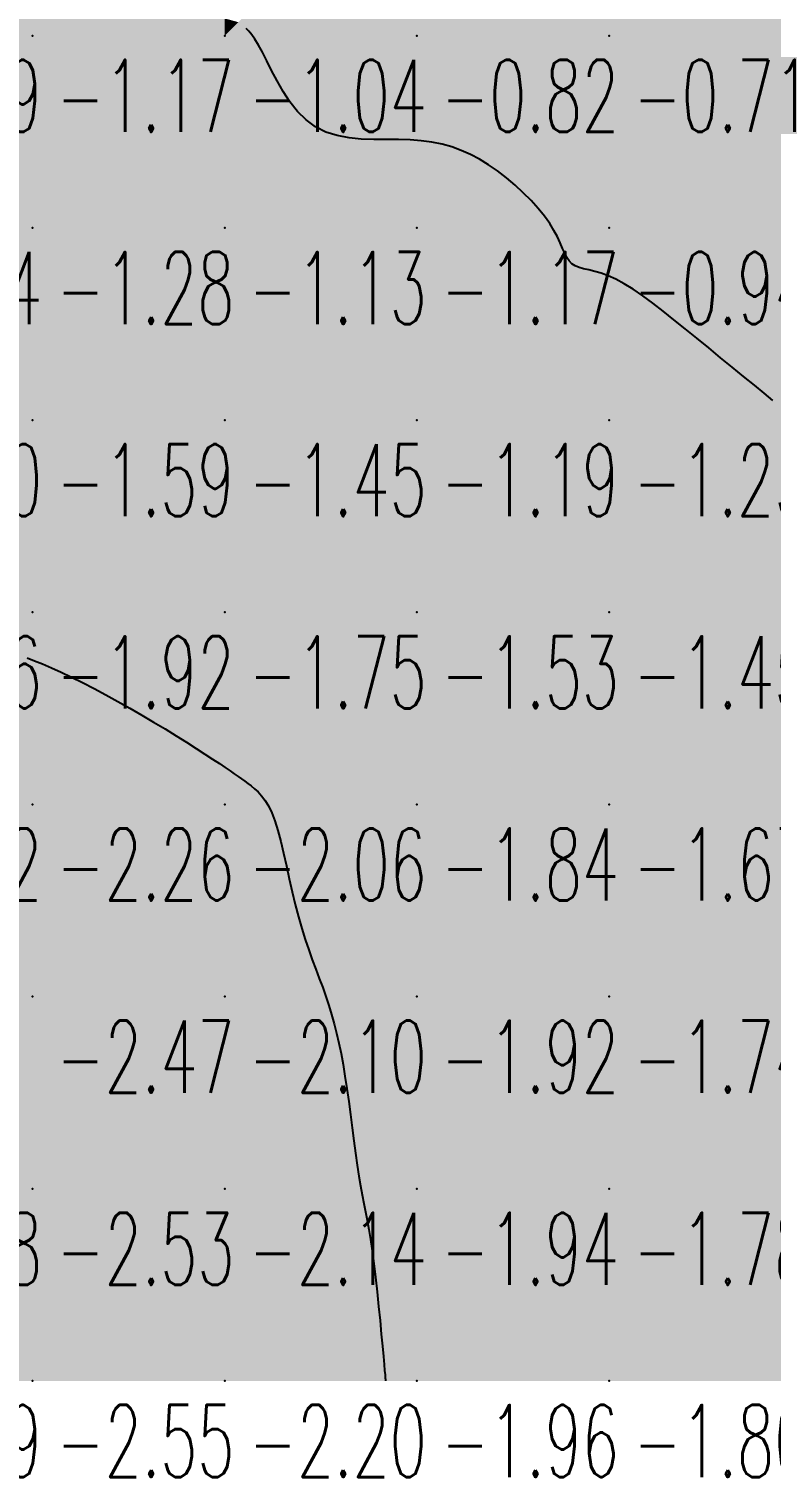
# Model space of a CAD drawing. Header units: millimetres. Extents: x 88261 to 90953, y 390274 to 392322.
# Drawn here: x 90550.1 to 90588.7, y 390432.2 to 390507.6 of the extents above; entities that cross this region are included whole.
import ezdxf
from ezdxf.enums import TextEntityAlignment as Align

# ---------------------------------------------------------------- set-up
doc = ezdxf.new("R2010")
doc.units = ezdxf.units.MM
doc.header["$LTSCALE"] = 25
for name, color, linetype in [('CN_03_00', 7, 'Continuous'), ('COTEAlt', 7, 'Continuous'), ('TN_COLORIAGE', 7, 'Continuous')]:
    doc.layers.add(name, color=color, linetype=linetype)
doc.styles.add('Simplex 1.0', font='Simplex.shx', dxfattribs={"width": 0.99, "height": 2.5})
doc.styles.get("Standard").update_dxf_attribs({"font": 'times.ttf'})

# ---------------------------------------------------------------- blocks, each defined once
blk = doc.blocks.new('COTE')
at = {"color": 0}
blk.add_point((0, 0), dxfattribs=at)
at = {"layer": 'COTEAlt'}
blk.add_attdef('ALT', text='', height=3.75, dxfattribs=at).set_placement((1.25, -1.25), align=Align.TOP_LEFT)

msp = doc.modelspace()

# ---------------------------------------------------------------- linework, layer by layer
at = {"layer": 'CN_03_00', "flags": 128}
for points, elevation in [([(90588.76, 390488.265), (90588.307, 390488.636), (90587.797, 390489.053), (90587.241, 390489.507), (90586.651, 390489.989), (90586.041, 390490.487), (90585.421, 390490.993), (90584.805, 390491.496), (90584.202, 390491.987), (90583.617, 390492.46), (90583.052, 390492.908), (90582.509, 390493.325), (90581.99, 390493.706), (90581.497, 390494.045), (90581.032, 390494.336), (90580.599, 390494.572), (90580.197, 390494.752), (90579.829, 390494.883), (90579.493, 390494.98), (90579.19, 390495.054), (90578.919, 390495.118), (90578.682, 390495.184), (90578.477, 390495.265), (90578.304, 390495.374), (90578.163, 390495.52), (90578.043, 390495.704), (90577.933, 390495.923), (90577.822, 390496.176), (90577.7, 390496.46), (90577.555, 390496.772), (90577.376, 390497.112), (90577.153, 390497.475), (90576.876, 390497.86), (90576.55, 390498.259), (90576.182, 390498.665), (90575.78, 390499.07), (90575.351, 390499.466), (90574.901, 390499.847), (90574.438, 390500.203), (90573.97, 390500.528), (90573.501, 390500.816), (90573.029, 390501.065), (90572.55, 390501.277), (90572.059, 390501.454), (90571.552, 390501.595), (90571.025, 390501.703), (90570.473, 390501.778), (90569.892, 390501.822), (90569.28, 390501.837), (90568.646, 390501.839), (90568, 390501.843), (90567.353, 390501.867), (90566.716, 390501.928), (90566.099, 390502.041), (90565.515, 390502.224), (90564.973, 390502.494), (90564.482, 390502.86), (90564.04, 390503.306), (90563.644, 390503.809), (90563.29, 390504.347), (90562.973, 390504.896), (90562.69, 390505.434), (90562.437, 390505.937), (90562.21, 390506.383), (90562.006, 390506.754), (90561.821, 390507.054), (90561.653, 390507.291), (90561.502, 390507.475), (90561.364, 390507.616)], -1), ([(90549.972, 390474.86), (90550.352, 390474.721), (90550.771, 390474.554), (90551.236, 390474.354), (90551.744, 390474.122), (90552.288, 390473.862), (90552.861, 390473.577), (90553.457, 390473.27), (90554.069, 390472.944), (90554.692, 390472.603), (90555.317, 390472.251), (90555.939, 390471.89), (90556.551, 390471.527), (90557.146, 390471.166), (90557.717, 390470.813), (90558.257, 390470.474), (90558.76, 390470.154), (90559.217, 390469.858), (90559.622, 390469.594), (90559.972, 390469.363), (90560.27, 390469.163), (90560.527, 390468.989), (90560.749, 390468.836), (90560.945, 390468.698), (90561.123, 390468.571), (90561.291, 390468.449), (90561.458, 390468.327), (90561.629, 390468.2), (90561.805, 390468.059), (90561.985, 390467.894), (90562.165, 390467.695), (90562.344, 390467.455), (90562.52, 390467.162), (90562.692, 390466.808), (90562.858, 390466.383), (90563.015, 390465.882), (90563.167, 390465.316), (90563.315, 390464.699), (90563.462, 390464.048), (90563.609, 390463.376), (90563.76, 390462.698), (90563.915, 390462.031), (90564.079, 390461.389), (90564.252, 390460.783), (90564.432, 390460.212), (90564.616, 390459.671), (90564.802, 390459.155), (90564.988, 390458.659), (90565.169, 390458.178), (90565.344, 390457.708), (90565.51, 390457.242), (90565.665, 390456.777), (90565.809, 390456.307), (90565.944, 390455.827), (90566.069, 390455.333), (90566.187, 390454.818), (90566.298, 390454.278), (90566.404, 390453.707), (90566.505, 390453.102), (90566.603, 390452.459), (90566.697, 390451.788), (90566.789, 390451.102), (90566.879, 390450.415), (90566.967, 390449.738), (90567.054, 390449.085), (90567.141, 390448.468), (90567.226, 390447.9), (90567.312, 390447.388), (90567.399, 390446.921), (90567.485, 390446.479), (90567.571, 390446.045), (90567.658, 390445.6), (90567.745, 390445.126), (90567.831, 390444.604), (90567.918, 390444.018), (90568.005, 390443.356), (90568.091, 390442.635), (90568.174, 390441.882), (90568.253, 390441.122), (90568.326, 390440.38), (90568.393, 390439.682), (90568.451, 390439.052), (90568.5, 390438.517), (90568.539, 390438.096), (90568.568, 390437.779), (90568.589, 390437.551), (90568.602, 390437.399), (90568.611, 390437.307), (90568.615, 390437.259), (90568.617, 390437.242), (90568.617, 390437.239)], -2)]:
    msp.add_lwpolyline(points, dxfattribs=dict(at, elevation=elevation))
at = {"layer": 'TN_COLORIAGE', "color": 91}
for points in [[(90561.976, 390507.239, -0.511), (90560.956, 390507.947, -0.511), (90570.249, 390507.239, -0.511), (90570.249, 390517.239, -0.511)], [(90570.249, 390507.239, -0.397), (90580.249, 390507.239, -0.397), (90580.249, 390517.239, -0.397)], [(90570.249, 390517.239, -0.397), (90570.249, 390507.239, -0.397), (90580.249, 390517.239, -0.397)], [(90580.249, 390507.239, -0.284), (90590.249, 390507.239, -0.284), (90590.249, 390517.239, -0.284)], [(90580.249, 390517.239, -0.284), (90580.249, 390507.239, -0.284), (90590.249, 390517.239, -0.284)], [(90561.976, 390507.239, -0.822), (90564.403, 390501.394, -0.822), (90570.249, 390507.239, -0.822)], [(90564.403, 390501.394, -0.822), (90570.249, 390502.148, -0.822), (90570.249, 390507.239, -0.822)], [(90570.249, 390502.148, -0.708), (90573.955, 390500.946, -0.708), (90570.249, 390507.239, -0.708), (90580.249, 390507.239, -0.708)], [(90577.751, 390497.239, -0.708), (90573.955, 390500.946, -0.708), (90580.249, 390497.239, -0.708), (90580.249, 390507.239, -0.708)], [(90580.249, 390497.239, -0.426), (90590.249, 390497.239, -0.426), (90590.249, 390507.239, -0.426)], [(90580.249, 390507.239, -0.426), (90580.249, 390497.239, -0.426), (90590.249, 390507.239, -0.426)], [(90577.751, 390497.239, -0.943), (90577.957, 390494.947, -0.943), (90580.249, 390497.239, -0.943)], [(90577.957, 390494.947, -0.943), (90580.249, 390495.214, -0.943), (90580.249, 390497.239, -0.943)], [(90580.249, 390495.214, -0.712), (90584.64, 390491.63, -0.712), (90580.249, 390497.239, -0.712), (90590.249, 390497.239, -0.712)], [(90590.02, 390487.239, -0.712), (90584.64, 390491.63, -0.712), (90590.249, 390487.239, -0.712), (90590.249, 390497.239, -0.712)]]:
    msp.add_solid(points, dxfattribs=at)
at = {"layer": 'TN_COLORIAGE', "color": 101}
for points in [[(90540.249, 390507.239, -1), (90547.648, 390514.638, -1), (90550.249, 390507.239, -1), (90550.249, 390513.484, -1)], [(90553.331, 390510.321, -1.167), (90550.249, 390513.484, -1.167), (90550.249, 390507.239, -1.167)], [(90550.249, 390507.239, -1), (90553.331, 390510.321, -1), (90560.249, 390507.239, -1), (90560.249, 390508.142, -1)], [(90560.956, 390507.947, -1.037), (90560.249, 390508.142, -1.037), (90560.249, 390507.239, -1.037)], [(90540.249, 390507.239, -1.167), (90540.249, 390497.239, -1.167), (90550.249, 390507.239, -1.167)], [(90540.249, 390497.239, -1.167), (90550.249, 390497.239, -1.167), (90550.249, 390507.239, -1.167)], [(90550.249, 390507.239, -1.037), (90550.249, 390497.239, -1.037), (90560.249, 390507.239, -1.037)], [(90550.249, 390497.239, -1.037), (90560.249, 390497.239, -1.037), (90560.249, 390507.239, -1.037)], [(90560.956, 390507.947, -1.037), (90561.976, 390507.239, -1.037), (90560.249, 390507.239, -1.037)], [(90560.249, 390497.239, -1), (90564.403, 390501.394, -1), (90560.249, 390507.239, -1), (90561.976, 390507.239, -1)], [(90570.249, 390497.239, -1), (90570.249, 390502.148, -1), (90560.249, 390497.239, -1), (90564.403, 390501.394, -1)], [(90573.955, 390500.946, -1.172), (90570.249, 390502.148, -1.172), (90570.249, 390497.239, -1.172)], [(90573.955, 390500.946, -1.172), (90577.751, 390497.239, -1.172), (90570.249, 390497.239, -1.172)], [(90540.249, 390487.239, -1.278), (90550.249, 390487.239, -1.278), (90550.249, 390497.239, -1.278)], [(90540.249, 390497.239, -1.278), (90540.249, 390487.239, -1.278), (90550.249, 390497.239, -1.278)], [(90550.249, 390487.239, -1.127), (90560.249, 390487.239, -1.127), (90560.249, 390497.239, -1.127)], [(90550.249, 390497.239, -1.127), (90550.249, 390487.239, -1.127), (90560.249, 390497.239, -1.127)], [(90560.249, 390487.239, -1.172), (90570.249, 390487.239, -1.172), (90570.249, 390497.239, -1.172)], [(90560.249, 390497.239, -1.172), (90560.249, 390487.239, -1.172), (90570.249, 390497.239, -1.172)], [(90570.249, 390487.239, -1), (90577.957, 390494.947, -1), (90570.249, 390497.239, -1), (90577.751, 390497.239, -1)], [(90580.249, 390487.239, -1), (90580.249, 390495.214, -1), (90570.249, 390487.239, -1), (90577.957, 390494.947, -1)], [(90584.64, 390491.63, -1.225), (90580.249, 390495.214, -1.225), (90580.249, 390487.239, -1.225)], [(90584.64, 390491.63, -1.225), (90590.02, 390487.239, -1.225), (90580.249, 390487.239, -1.225)], [(90540.249, 390479.484, -1.594), (90541.496, 390478.487, -1.594), (90540.249, 390487.239, -1.594), (90550.249, 390487.239, -1.594)], [(90544.526, 390477.239, -1.594), (90541.496, 390478.487, -1.594), (90550.249, 390477.239, -1.594), (90550.249, 390487.239, -1.594)], [(90550.249, 390477.239, -1.447), (90560.249, 390477.239, -1.447), (90560.249, 390487.239, -1.447)], [(90550.249, 390487.239, -1.447), (90550.249, 390477.239, -1.447), (90560.249, 390487.239, -1.447)], [(90560.249, 390487.239, -1.192), (90560.249, 390477.239, -1.192), (90570.249, 390487.239, -1.192)], [(90560.249, 390477.239, -1.192), (90570.249, 390477.239, -1.192), (90570.249, 390487.239, -1.192)], [(90570.249, 390487.239, -1.225), (90570.249, 390477.239, -1.225), (90580.249, 390487.239, -1.225)], [(90570.249, 390477.239, -1.225), (90580.249, 390477.239, -1.225), (90580.249, 390487.239, -1.225)], [(90580.249, 390477.239, -1), (90590.133, 390487.123, -1), (90580.249, 390487.239, -1), (90590.02, 390487.239, -1)], [(90580.249, 390477.239, -1), (90590.133, 390487.123, -1), (90590.249, 390477.239, -1), (90590.249, 390487.053, -1)], [(90544.526, 390477.239, -1.923), (90548.279, 390475.27, -1.923), (90550.249, 390477.239, -1.923)], [(90550.249, 390474.928, -1.923), (90548.279, 390475.27, -1.923), (90550.249, 390477.239, -1.923)], [(90550.249, 390474.928, -1.753), (90555.351, 390472.342, -1.753), (90550.249, 390477.239, -1.753), (90560.249, 390477.239, -1.753)], [(90560.249, 390469.211, -1.753), (90555.351, 390472.342, -1.753), (90560.249, 390477.239, -1.753)], [(90560.249, 390469.211, -1.528), (90561.388, 390468.378, -1.528), (90560.249, 390477.239, -1.528), (90570.249, 390477.239, -1.528)], [(90562.946, 390467.239, -1.528), (90561.388, 390468.378, -1.528), (90570.249, 390467.239, -1.528), (90570.249, 390477.239, -1.528)], [(90570.249, 390467.239, -1.449), (90580.249, 390467.239, -1.449), (90580.249, 390477.239, -1.449)], [(90570.249, 390477.239, -1.449), (90570.249, 390467.239, -1.449), (90580.249, 390477.239, -1.449)], [(90580.249, 390477.239, -1.277), (90580.249, 390467.239, -1.277), (90590.249, 390477.239, -1.277)], [(90580.249, 390467.239, -1.277), (90590.249, 390467.239, -1.277), (90590.249, 390477.239, -1.277)], [(90562.946, 390467.239, -1.836), (90563.973, 390460.963, -1.836), (90570.249, 390467.239, -1.836)], [(90565.637, 390457.239, -1.836), (90563.973, 390460.963, -1.836), (90570.249, 390457.239, -1.836), (90570.249, 390467.239, -1.836)], [(90570.249, 390457.239, -1.67), (90580.249, 390457.239, -1.67), (90580.249, 390467.239, -1.67)], [(90570.249, 390467.239, -1.67), (90570.249, 390457.239, -1.67), (90580.249, 390467.239, -1.67)], [(90580.249, 390467.239, -1.56), (90580.249, 390457.239, -1.56), (90590.249, 390467.239, -1.56)], [(90580.249, 390457.239, -1.56), (90590.249, 390457.239, -1.56), (90590.249, 390467.239, -1.56)], [(90565.637, 390457.239, -1.917), (90566.542, 390453.533, -1.917), (90570.249, 390457.239, -1.917)], [(90567.225, 390447.239, -1.917), (90566.542, 390453.533, -1.917), (90570.249, 390447.239, -1.917), (90570.249, 390457.239, -1.917)], [(90570.249, 390457.239, -1.736), (90570.249, 390447.239, -1.736), (90580.249, 390457.239, -1.736)], [(90570.249, 390447.239, -1.736), (90580.249, 390447.239, -1.736), (90580.249, 390457.239, -1.736)], [(90580.249, 390457.239, -1.693), (90580.249, 390447.239, -1.693), (90590.249, 390457.239, -1.693)], [(90580.249, 390447.239, -1.693), (90590.249, 390447.239, -1.693), (90590.249, 390457.239, -1.693)], [(90567.225, 390447.239, -1.939), (90567.917, 390444.908, -1.939), (90570.249, 390447.239, -1.939)], [(90568.617, 390437.239, -1.939), (90567.917, 390444.908, -1.939), (90570.249, 390437.239, -1.939), (90570.249, 390447.239, -1.939)], [(90570.249, 390447.239, -1.785), (90570.249, 390437.239, -1.785), (90580.249, 390447.239, -1.785)], [(90570.249, 390437.239, -1.785), (90580.249, 390437.239, -1.785), (90580.249, 390447.239, -1.785)], [(90580.249, 390447.239, -1.894), (90580.249, 390437.239, -1.894), (90590.249, 390447.239, -1.894)], [(90590.249, 390438.777, -1.8), (90589.369, 390437.239, -1.8), (90590.249, 390447.239, -1.8), (90580.249, 390437.239, -1.8)]]:
    msp.add_solid(points, dxfattribs=at)
at = {"layer": 'TN_COLORIAGE', "color": 111}
for points in [[(90540.249, 390467.239, -2), (90548.279, 390475.27, -2), (90550.249, 390467.239, -2), (90550.249, 390474.928, -2)], [(90555.351, 390472.342, -2.257), (90550.249, 390474.928, -2.257), (90550.249, 390467.239, -2.257)], [(90550.249, 390467.239, -2), (90555.351, 390472.342, -2), (90560.249, 390467.239, -2), (90560.249, 390469.211, -2)], [(90561.388, 390468.378, -2.061), (90560.249, 390469.211, -2.061), (90560.249, 390467.239, -2.061)], [(90561.388, 390468.378, -2.061), (90562.946, 390467.239, -2.061), (90560.249, 390467.239, -2.061)], [(90540.249, 390467.239, -2.257), (90540.249, 390457.239, -2.257), (90550.249, 390467.239, -2.257)], [(90540.249, 390457.239, -2.257), (90550.249, 390457.239, -2.257), (90550.249, 390467.239, -2.257)], [(90550.249, 390467.239, -2.061), (90550.249, 390457.239, -2.061), (90560.249, 390467.239, -2.061)], [(90550.249, 390457.239, -2.061), (90560.249, 390457.239, -2.061), (90560.249, 390467.239, -2.061)], [(90560.249, 390457.239, -2), (90563.973, 390460.963, -2), (90560.249, 390467.239, -2), (90562.946, 390467.239, -2)], [(90563.973, 390460.963, -2.097), (90565.637, 390457.239, -2.097), (90560.249, 390457.239, -2.097)], [(90540.249, 390457.239, -2.472), (90540.249, 390447.239, -2.472), (90550.249, 390457.239, -2.472)], [(90540.249, 390447.239, -2.472), (90550.249, 390447.239, -2.472), (90550.249, 390457.239, -2.472)], [(90550.249, 390457.239, -2.097), (90550.249, 390447.239, -2.097), (90560.249, 390457.239, -2.097)], [(90550.249, 390447.239, -2.097), (90560.249, 390447.239, -2.097), (90560.249, 390457.239, -2.097)], [(90560.249, 390447.239, -2), (90566.542, 390453.533, -2), (90560.249, 390457.239, -2), (90565.637, 390457.239, -2)], [(90566.542, 390453.533, -2.142), (90567.225, 390447.239, -2.142), (90560.249, 390447.239, -2.142)], [(90540.249, 390447.239, -2.531), (90540.249, 390437.239, -2.531), (90550.249, 390447.239, -2.531)], [(90540.249, 390437.239, -2.531), (90550.249, 390437.239, -2.531), (90550.249, 390447.239, -2.531)], [(90550.249, 390447.239, -2.142), (90550.249, 390437.239, -2.142), (90560.249, 390447.239, -2.142)], [(90550.249, 390437.239, -2.142), (90560.249, 390437.239, -2.142), (90560.249, 390447.239, -2.142)], [(90560.249, 390437.239, -2), (90567.917, 390444.908, -2), (90560.249, 390447.239, -2), (90567.225, 390447.239, -2)], [(90567.917, 390444.908, -2.202), (90568.617, 390437.239, -2.202), (90560.249, 390437.239, -2.202)]]:
    msp.add_solid(points, dxfattribs=at)

# ---------------------------------------------------------------- block references
at = {"layer": 'COTEAlt'}
ref = msp.add_blockref('COTE', (90540.249, 390507.239), dxfattribs=at)
ref.add_attrib('ALT', '-1.29', dxfattribs={"height": 3.75, "style": 'Simplex 1.0', "width": 0.6}).set_placement((90541.499, 390505.989), align=Align.TOP_LEFT)
ref = msp.add_blockref('COTE', (90550.249, 390507.239), dxfattribs=at)
ref.add_attrib('ALT', '-1.17', dxfattribs={"height": 3.75, "style": 'Simplex 1.0', "width": 0.6}).set_placement((90551.499, 390505.989), align=Align.TOP_LEFT)
ref = msp.add_blockref('COTE', (90560.249, 390507.239), dxfattribs=at)
ref.add_attrib('ALT', '-1.04', dxfattribs={"height": 3.75, "style": 'Simplex 1.0', "width": 0.6}).set_placement((90561.499, 390505.989), align=Align.TOP_LEFT)
ref = msp.add_blockref('COTE', (90570.249, 390507.239), dxfattribs=at)
ref.add_attrib('ALT', '-0.82', dxfattribs={"height": 3.75, "style": 'Simplex 1.0', "width": 0.6}).set_placement((90571.499, 390505.989), align=Align.TOP_LEFT)
ref = msp.add_blockref('COTE', (90580.249, 390507.239), dxfattribs=at)
ref.add_attrib('ALT', '-0.71', dxfattribs={"height": 3.75, "style": 'Simplex 1.0', "width": 0.6}).set_placement((90581.499, 390505.989), align=Align.TOP_LEFT)
ref = msp.add_blockref('COTE', (90540.249, 390497.239), dxfattribs=at)
ref.add_attrib('ALT', '-1.54', dxfattribs={"height": 3.75, "style": 'Simplex 1.0', "width": 0.6}).set_placement((90541.499, 390495.989), align=Align.TOP_LEFT)
ref = msp.add_blockref('COTE', (90550.249, 390497.239), dxfattribs=at)
ref.add_attrib('ALT', '-1.28', dxfattribs={"height": 3.75, "style": 'Simplex 1.0', "width": 0.6}).set_placement((90551.499, 390495.989), align=Align.TOP_LEFT)
ref = msp.add_blockref('COTE', (90560.249, 390497.239), dxfattribs=at)
ref.add_attrib('ALT', '-1.13', dxfattribs={"height": 3.75, "style": 'Simplex 1.0', "width": 0.6}).set_placement((90561.499, 390495.989), align=Align.TOP_LEFT)
ref = msp.add_blockref('COTE', (90570.249, 390497.239), dxfattribs=at)
ref.add_attrib('ALT', '-1.17', dxfattribs={"height": 3.75, "style": 'Simplex 1.0', "width": 0.6}).set_placement((90571.499, 390495.989), align=Align.TOP_LEFT)
ref = msp.add_blockref('COTE', (90580.249, 390497.239), dxfattribs=at)
ref.add_attrib('ALT', '-0.94', dxfattribs={"height": 3.75, "style": 'Simplex 1.0', "width": 0.6}).set_placement((90581.499, 390495.989), align=Align.TOP_LEFT)
ref = msp.add_blockref('COTE', (90540.249, 390487.239), dxfattribs=at)
ref.add_attrib('ALT', '-1.80', dxfattribs={"height": 3.75, "style": 'Simplex 1.0', "width": 0.6}).set_placement((90541.499, 390485.989), align=Align.TOP_LEFT)
ref = msp.add_blockref('COTE', (90550.249, 390487.239), dxfattribs=at)
ref.add_attrib('ALT', '-1.59', dxfattribs={"height": 3.75, "style": 'Simplex 1.0', "width": 0.6}).set_placement((90551.499, 390485.989), align=Align.TOP_LEFT)
ref = msp.add_blockref('COTE', (90560.249, 390487.239), dxfattribs=at)
ref.add_attrib('ALT', '-1.45', dxfattribs={"height": 3.75, "style": 'Simplex 1.0', "width": 0.6}).set_placement((90561.499, 390485.989), align=Align.TOP_LEFT)
ref = msp.add_blockref('COTE', (90570.249, 390487.239), dxfattribs=at)
ref.add_attrib('ALT', '-1.19', dxfattribs={"height": 3.75, "style": 'Simplex 1.0', "width": 0.6}).set_placement((90571.499, 390485.989), align=Align.TOP_LEFT)
ref = msp.add_blockref('COTE', (90580.249, 390487.239), dxfattribs=at)
ref.add_attrib('ALT', '-1.23', dxfattribs={"height": 3.75, "style": 'Simplex 1.0', "width": 0.6}).set_placement((90581.499, 390485.989), align=Align.TOP_LEFT)
ref = msp.add_blockref('COTE', (90540.249, 390477.239), dxfattribs=at)
ref.add_attrib('ALT', '-2.06', dxfattribs={"height": 3.75, "style": 'Simplex 1.0', "width": 0.6}).set_placement((90541.499, 390475.989), align=Align.TOP_LEFT)
ref = msp.add_blockref('COTE', (90550.249, 390477.239), dxfattribs=at)
ref.add_attrib('ALT', '-1.92', dxfattribs={"height": 3.75, "style": 'Simplex 1.0', "width": 0.6}).set_placement((90551.499, 390475.989), align=Align.TOP_LEFT)
ref = msp.add_blockref('COTE', (90560.249, 390477.239), dxfattribs=at)
ref.add_attrib('ALT', '-1.75', dxfattribs={"height": 3.75, "style": 'Simplex 1.0', "width": 0.6}).set_placement((90561.499, 390475.989), align=Align.TOP_LEFT)
ref = msp.add_blockref('COTE', (90570.249, 390477.239), dxfattribs=at)
ref.add_attrib('ALT', '-1.53', dxfattribs={"height": 3.75, "style": 'Simplex 1.0', "width": 0.6}).set_placement((90571.499, 390475.989), align=Align.TOP_LEFT)
ref = msp.add_blockref('COTE', (90580.249, 390477.239), dxfattribs=at)
ref.add_attrib('ALT', '-1.45', dxfattribs={"height": 3.75, "style": 'Simplex 1.0', "width": 0.6}).set_placement((90581.499, 390475.989), align=Align.TOP_LEFT)
ref = msp.add_blockref('COTE', (90540.249, 390467.239), dxfattribs=at)
ref.add_attrib('ALT', '-2.32', dxfattribs={"height": 3.75, "style": 'Simplex 1.0', "width": 0.6}).set_placement((90541.499, 390465.989), align=Align.TOP_LEFT)
ref = msp.add_blockref('COTE', (90550.249, 390467.239), dxfattribs=at)
ref.add_attrib('ALT', '-2.26', dxfattribs={"height": 3.75, "style": 'Simplex 1.0', "width": 0.6}).set_placement((90551.499, 390465.989), align=Align.TOP_LEFT)
ref = msp.add_blockref('COTE', (90560.249, 390467.239), dxfattribs=at)
ref.add_attrib('ALT', '-2.06', dxfattribs={"height": 3.75, "style": 'Simplex 1.0', "width": 0.6}).set_placement((90561.499, 390465.989), align=Align.TOP_LEFT)
ref = msp.add_blockref('COTE', (90570.249, 390467.239), dxfattribs=at)
ref.add_attrib('ALT', '-1.84', dxfattribs={"height": 3.75, "style": 'Simplex 1.0', "width": 0.6}).set_placement((90571.499, 390465.989), align=Align.TOP_LEFT)
ref = msp.add_blockref('COTE', (90580.249, 390467.239), dxfattribs=at)
ref.add_attrib('ALT', '-1.67', dxfattribs={"height": 3.75, "style": 'Simplex 1.0', "width": 0.6}).set_placement((90581.499, 390465.989), align=Align.TOP_LEFT)
ref = msp.add_blockref('COTE', (90550.249, 390457.239), dxfattribs=at)
ref.add_attrib('ALT', '-2.47', dxfattribs={"height": 3.75, "style": 'Simplex 1.0', "width": 0.6}).set_placement((90551.499, 390455.989), align=Align.TOP_LEFT)
ref = msp.add_blockref('COTE', (90560.249, 390457.239), dxfattribs=at)
ref.add_attrib('ALT', '-2.10', dxfattribs={"height": 3.75, "style": 'Simplex 1.0', "width": 0.6}).set_placement((90561.499, 390455.989), align=Align.TOP_LEFT)
ref = msp.add_blockref('COTE', (90570.249, 390457.239), dxfattribs=at)
ref.add_attrib('ALT', '-1.92', dxfattribs={"height": 3.75, "style": 'Simplex 1.0', "width": 0.6}).set_placement((90571.499, 390455.989), align=Align.TOP_LEFT)
ref = msp.add_blockref('COTE', (90580.249, 390457.239), dxfattribs=at)
ref.add_attrib('ALT', '-1.74', dxfattribs={"height": 3.75, "style": 'Simplex 1.0', "width": 0.6}).set_placement((90581.499, 390455.989), align=Align.TOP_LEFT)
ref = msp.add_blockref('COTE', (90540.249, 390447.239), dxfattribs=at)
ref.add_attrib('ALT', '-2.58', dxfattribs={"height": 3.75, "style": 'Simplex 1.0', "width": 0.6}).set_placement((90541.499, 390445.989), align=Align.TOP_LEFT)
ref = msp.add_blockref('COTE', (90550.249, 390447.239), dxfattribs=at)
ref.add_attrib('ALT', '-2.53', dxfattribs={"height": 3.75, "style": 'Simplex 1.0', "width": 0.6}).set_placement((90551.499, 390445.989), align=Align.TOP_LEFT)
ref = msp.add_blockref('COTE', (90560.249, 390447.239), dxfattribs=at)
ref.add_attrib('ALT', '-2.14', dxfattribs={"height": 3.75, "style": 'Simplex 1.0', "width": 0.6}).set_placement((90561.499, 390445.989), align=Align.TOP_LEFT)
ref = msp.add_blockref('COTE', (90570.249, 390447.239), dxfattribs=at)
ref.add_attrib('ALT', '-1.94', dxfattribs={"height": 3.75, "style": 'Simplex 1.0', "width": 0.6}).set_placement((90571.499, 390445.989), align=Align.TOP_LEFT)
ref = msp.add_blockref('COTE', (90580.249, 390447.239), dxfattribs=at)
ref.add_attrib('ALT', '-1.78', dxfattribs={"height": 3.75, "style": 'Simplex 1.0', "width": 0.6}).set_placement((90581.499, 390445.989), align=Align.TOP_LEFT)
ref = msp.add_blockref('COTE', (90540.249, 390437.239), dxfattribs=at)
ref.add_attrib('ALT', '-2.69', dxfattribs={"height": 3.75, "style": 'Simplex 1.0', "width": 0.6}).set_placement((90541.499, 390435.989), align=Align.TOP_LEFT)
ref = msp.add_blockref('COTE', (90550.249, 390437.239), dxfattribs=at)
ref.add_attrib('ALT', '-2.55', dxfattribs={"height": 3.75, "style": 'Simplex 1.0', "width": 0.6}).set_placement((90551.499, 390435.989), align=Align.TOP_LEFT)
ref = msp.add_blockref('COTE', (90560.249, 390437.239), dxfattribs=at)
ref.add_attrib('ALT', '-2.20', dxfattribs={"height": 3.75, "style": 'Simplex 1.0', "width": 0.6}).set_placement((90561.499, 390435.989), align=Align.TOP_LEFT)
ref = msp.add_blockref('COTE', (90570.249, 390437.239), dxfattribs=at)
ref.add_attrib('ALT', '-1.96', dxfattribs={"height": 3.75, "style": 'Simplex 1.0', "width": 0.6}).set_placement((90571.499, 390435.989), align=Align.TOP_LEFT)
ref = msp.add_blockref('COTE', (90580.249, 390437.239), dxfattribs=at)
ref.add_attrib('ALT', '-1.80', dxfattribs={"height": 3.75, "style": 'Simplex 1.0', "width": 0.6}).set_placement((90581.499, 390435.989), align=Align.TOP_LEFT)

doc.saveas('drawing.dxf')
